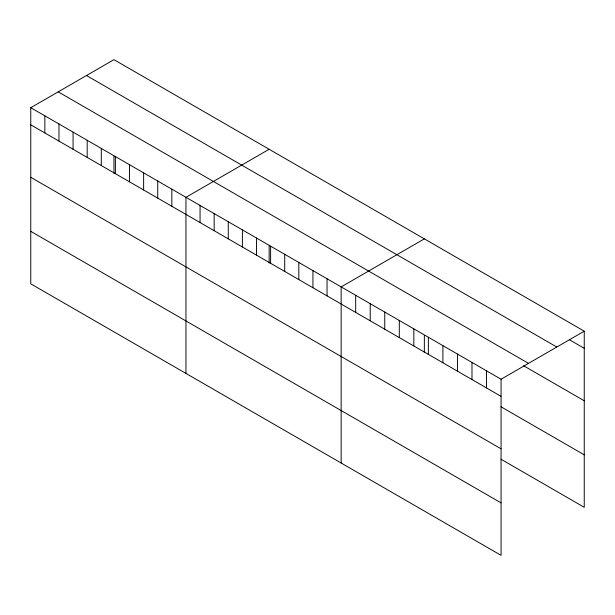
<?xml version="1.0" encoding="UTF-8"?>
<svg xmlns="http://www.w3.org/2000/svg" width="615" height="615" viewBox="0 0 615 615"><rect width="100%" height="100%" fill="white"/><g stroke="black" fill="none" stroke-linecap="round" stroke-linejoin="round"><path stroke-width="0.92" d="M30.75 107.694L501.056 379.224L501.056 555.337L30.75 283.815L30.75 107.694L113.944 59.663L584.25 331.185L584.25 507.306L501.071 459.282M269.147 149.261L185.953 197.3L185.953 373.413M424.35 238.866L341.148 286.905L341.148 463.018M501.056 379.224L584.25 331.185M569.713 339.911L584.25 348.305M86.492 75.514L556.798 347.037M58.202 91.843L528.508 363.373M523.68 365.81L584.25 400.78M30.75 124.814L501.056 396.337M501.071 406.815L584.25 454.839M30.75 177.281L501.056 448.812M30.75 231.34L501.056 502.87M486.519 370.83L486.519 387.95M471.982 362.435L471.982 379.555M457.445 354.04L457.445 371.16M442.908 345.653L442.908 362.765M428.371 337.258L428.371 354.378M424.35 335.49L424.35 352.603M413.834 328.864L413.834 345.984M399.296 320.469L399.296 337.589M384.759 312.082L384.759 329.202M370.222 303.687L370.222 320.807M355.685 295.292L355.685 312.412M327.042 278.756L327.042 295.877M312.935 270.608L312.935 287.728M298.821 262.467L298.821 279.579M284.714 254.318L284.714 271.438M270.608 246.169L270.608 263.289M269.147 245.885L269.147 263.005M256.493 238.028L256.493 255.148M242.387 229.879L242.387 246.999M228.28 221.738L228.28 238.851M214.166 213.589L214.166 230.71M200.06 205.441L200.06 222.561M171.839 189.151L171.839 206.271M157.732 181.002L157.732 198.122M143.626 172.861L143.626 189.981M129.511 164.712L129.511 181.832M115.405 156.571L115.405 173.684M113.944 156.279L113.944 173.399M101.298 148.423L101.298 165.543M87.184 140.274L87.184 157.394M73.077 132.133L73.077 149.253M58.971 123.984L58.971 141.104M44.857 115.843L44.857 132.955"/></g></svg>
